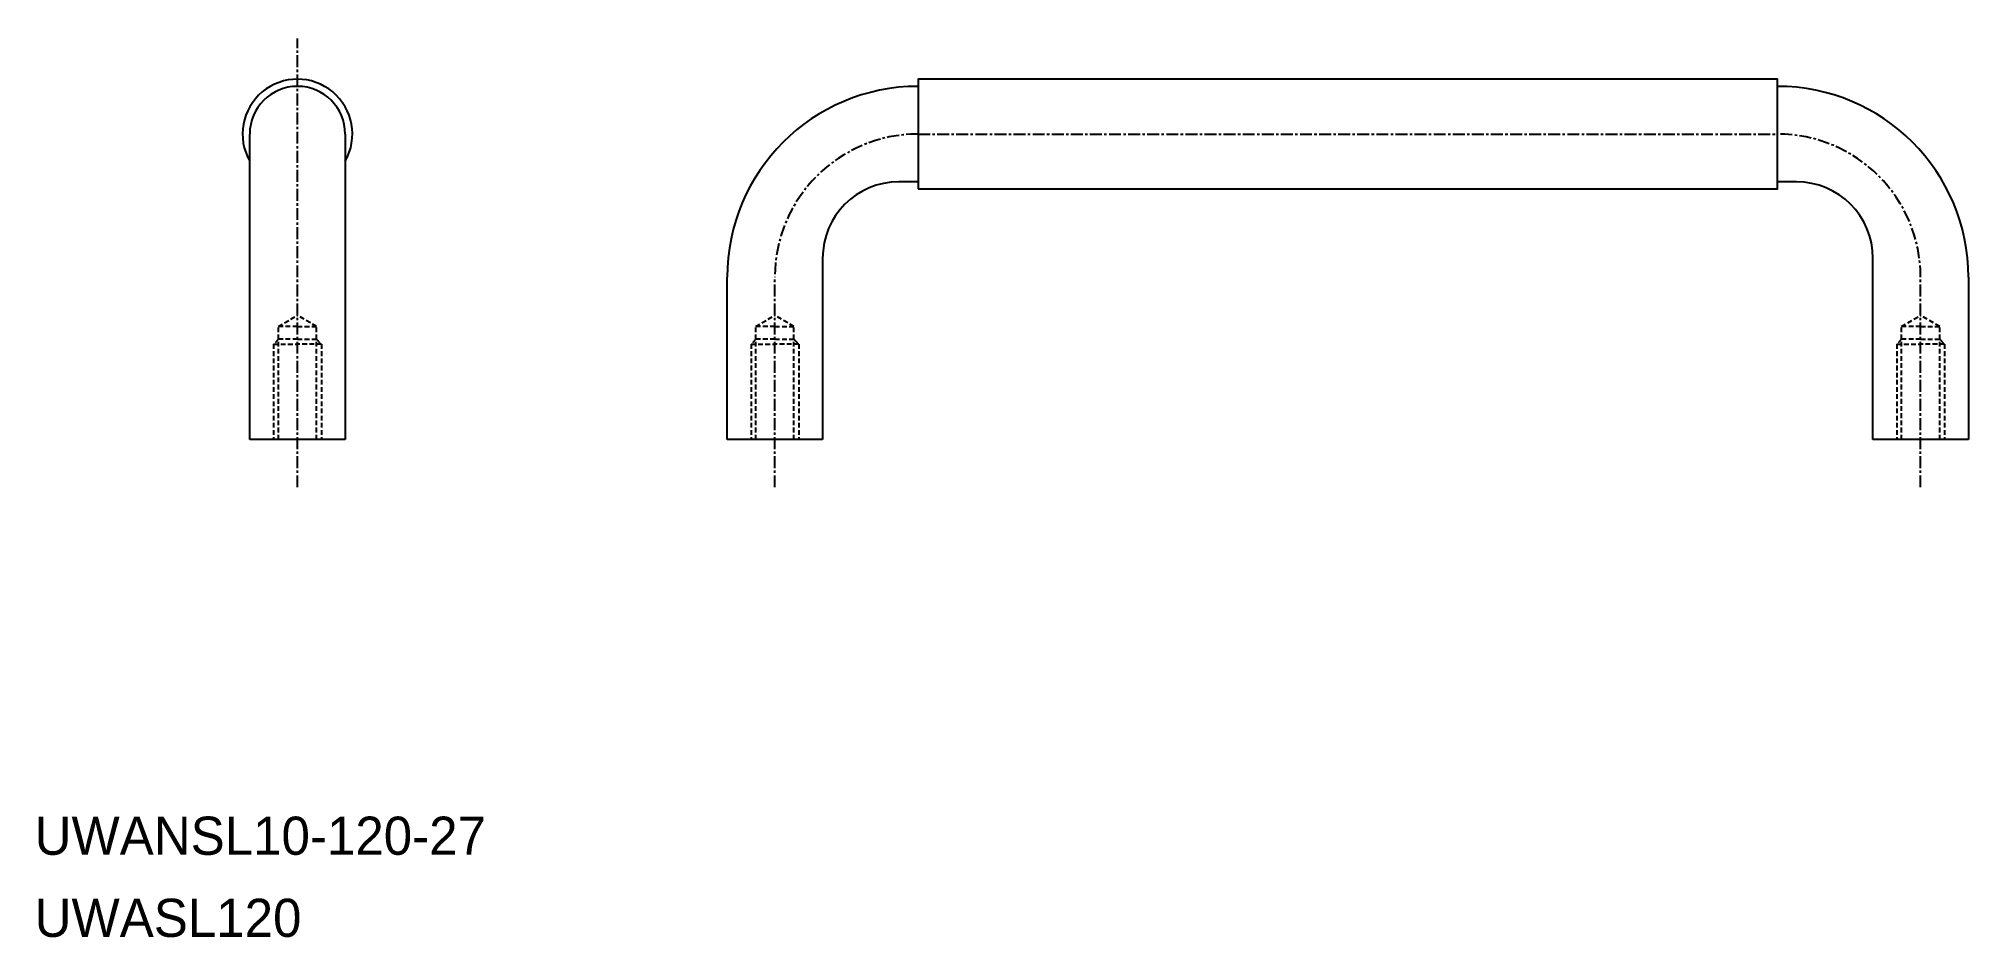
# Model space of a CAD drawing. Extents: x -6344 to -6142, y -1337 to -1243.
import ezdxf

# ---------------------------------------------------------------- set-up
doc = ezdxf.new("R2010")
doc.units = 0
doc.linetypes.add('CENTER', pattern=[2, 1.25, -0.25, 0.25, -0.25])
doc.linetypes.add('DASHED', pattern=[0.75, 0.5, -0.25])
doc.layers.get('0').update_dxf_attribs({"linetype": 'CONTINUOUS'})
doc.layers.add('CENTER', color=1, linetype='CENTER')

msp = doc.modelspace()

# ---------------------------------------------------------------- linework, layer by layer
at = {"color": 7, "linetype": 'CONTINUOUS'}
for p, q in [((-6322.13, -1284.84), (-6322.13, -1252.84)), ((-6312.13, -1252.84), (-6312.13, -1284.84)), ((-6252.13, -1257.84), (-6254.13, -1257.84)), ((-6160.13, -1257.84), (-6162.13, -1257.84)), ((-6262.13, -1265.84), (-6262.13, -1284.84)), ((-6152.13, -1284.84), (-6152.13, -1265.84)), ((-6272.13, -1284.84), (-6272.13, -1267.84)), ((-6142.13, -1267.84), (-6142.13, -1284.84)), ((-6312.13, -1284.84), (-6322.13, -1284.84)), ((-6262.13, -1284.84), (-6272.13, -1284.84)), ((-6142.13, -1284.84), (-6152.13, -1284.84))]:
    msp.add_line(p, q, dxfattribs=at)
at = {"color": 1, "linetype": 'CENTER'}
msp.add_line((-6252.13, -1252.84), (-6162.13, -1252.84), dxfattribs=at)
at = {"color": 3, "linetype": 'DASHED'}
for p, q in [((-6319.13, -1272.99), (-6317.13, -1271.83)), ((-6319.13, -1284.84), (-6319.13, -1272.99)), ((-6317.13, -1272.99), (-6319.13, -1272.99)), ((-6315.13, -1272.99), (-6317.13, -1271.83)), ((-6317.13, -1272.99), (-6315.13, -1272.99)), ((-6315.13, -1284.84), (-6315.13, -1272.99)), ((-6269.13, -1272.99), (-6267.13, -1271.83)), ((-6269.13, -1284.84), (-6269.13, -1272.99)), ((-6267.13, -1272.99), (-6269.13, -1272.99)), ((-6265.13, -1272.99), (-6267.13, -1271.83)), ((-6267.13, -1272.99), (-6265.13, -1272.99)), ((-6265.13, -1284.84), (-6265.13, -1272.99)), ((-6149.13, -1272.99), (-6147.13, -1271.83)), ((-6149.13, -1284.84), (-6149.13, -1272.99)), ((-6147.13, -1272.99), (-6149.13, -1272.99)), ((-6145.13, -1272.99), (-6147.13, -1271.83)), ((-6147.13, -1272.99), (-6145.13, -1272.99)), ((-6145.13, -1284.84), (-6145.13, -1272.99)), ((-6319.13, -1274.34), (-6319.63, -1274.84)), ((-6319.63, -1274.84), (-6317.13, -1274.84)), ((-6319.63, -1274.84), (-6319.63, -1284.84)), ((-6317.13, -1274.34), (-6319.13, -1274.34)), ((-6317.13, -1274.34), (-6315.13, -1274.34)), ((-6314.63, -1274.84), (-6317.13, -1274.84)), ((-6315.13, -1274.34), (-6314.63, -1274.84)), ((-6314.63, -1274.84), (-6314.63, -1284.84)), ((-6269.13, -1274.34), (-6269.63, -1274.84)), ((-6269.63, -1274.84), (-6269.63, -1284.84)), ((-6269.63, -1274.84), (-6267.13, -1274.84)), ((-6267.13, -1274.34), (-6269.13, -1274.34)), ((-6267.13, -1274.34), (-6265.13, -1274.34)), ((-6264.63, -1274.84), (-6267.13, -1274.84)), ((-6265.13, -1274.34), (-6264.63, -1274.84)), ((-6264.63, -1274.84), (-6264.63, -1284.84)), ((-6149.13, -1274.34), (-6149.63, -1274.84)), ((-6149.63, -1274.84), (-6149.63, -1284.84)), ((-6149.63, -1274.84), (-6147.13, -1274.84)), ((-6147.13, -1274.34), (-6149.13, -1274.34)), ((-6147.13, -1274.34), (-6145.13, -1274.34)), ((-6144.63, -1274.84), (-6147.13, -1274.84)), ((-6145.13, -1274.34), (-6144.63, -1274.84)), ((-6144.63, -1274.84), (-6144.63, -1284.84))]:
    msp.add_line(p, q, dxfattribs=at)
at = {"color": 7, "linetype": 'CONTINUOUS'}
msp.add_lwpolyline([(-6252.13, -1258.59), (-6162.13, -1258.59), (-6162.13, -1247.09), (-6252.13, -1247.09)], close=True, dxfattribs=at)
for centre, radius, start, end in [((-6317.13, -1252.84), 5.75, 330.4082, 209.5918), ((-6317.13, -1252.84), 5, 0, 180), ((-6252.13, -1267.84), 20, 90, 180), ((-6162.13, -1267.84), 20, 0, 90), ((-6254.13, -1265.84), 8, 90, 180), ((-6160.13, -1265.84), 8, 0, 90)]:
    msp.add_arc(centre, radius, start, end, dxfattribs=at)
at = {"color": 1, "linetype": 'CENTER'}
for centre, start, end in [((-6252.13, -1267.84), 90, 180), ((-6162.13, -1267.84), 0, 90)]:
    msp.add_arc(centre, 15, start, end, dxfattribs=at)
at = {"layer": 'CENTER', "color": 1, "linetype": 'CENTER'}
for p, q in [((-6317.13, -1289.84), (-6317.13, -1242.84)), ((-6267.13, -1289.84), (-6267.13, -1267.84)), ((-6147.13, -1289.84), (-6147.13, -1267.84))]:
    msp.add_line(p, q, dxfattribs=at)

# ---------------------------------------------------------------- texts
at = {"color": 7, "linetype": 'CONTINUOUS'}
for s, p in [('UWANSL10-120-27', (-6344.66, -1328.34)), ('UWASL120', (-6344.66, -1336.94))]:
    msp.add_text(s, height=4, dxfattribs=at).set_placement(p)

doc.saveas('drawing.dxf')
